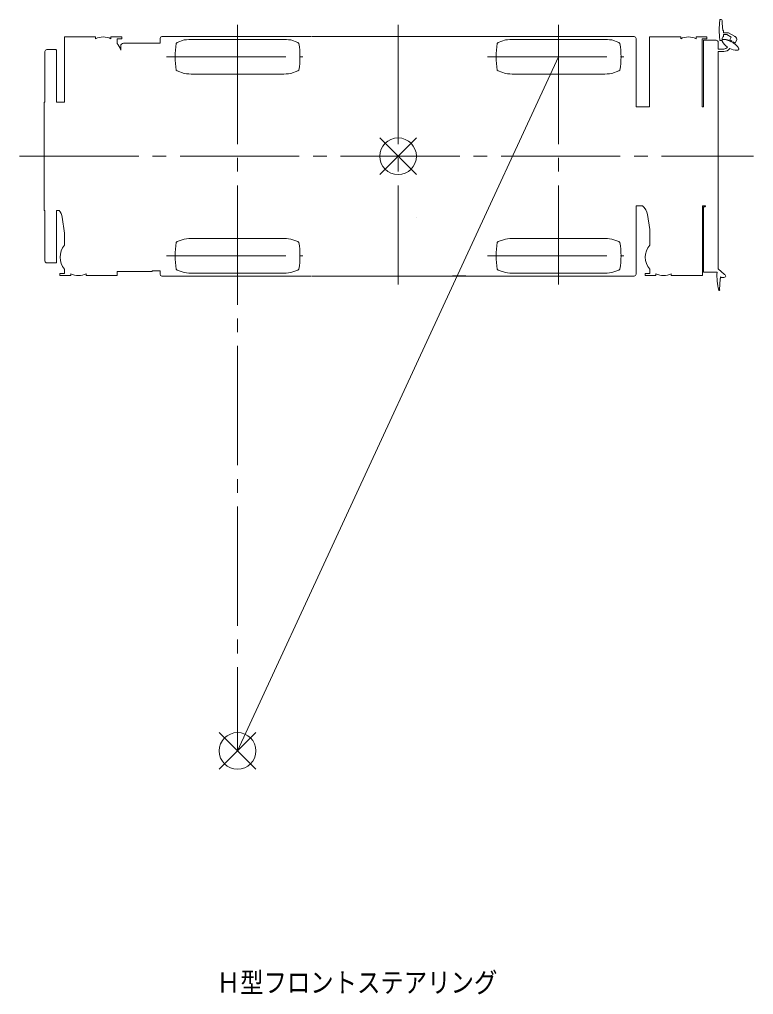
# Model space of a CAD drawing. Units: millimetres on the paper. Extents: x -420 to 420, y -297 to 297.
# Drawn here: x 72.4 to 152.4, y -109.8 to -3.5 of the extents above; entities that cross this region are included whole.
import ezdxf
from ezdxf.enums import TextEntityAlignment as Align

# ---------------------------------------------------------------- set-up
doc = ezdxf.new("R2010")
doc.units = ezdxf.units.MM
doc.linetypes.add('USER2', pattern=[17.5, 13, -1.5, 1.5, -1.5])
doc.layers.add('0-0_0', color=7, linetype='Continuous', lineweight=18)
doc.styles.add('ＭＳ ゴシック', font='')
doc.styles.get('ＭＳ ゴシック').set_extended_font_data('MS Gothic')

msp = doc.modelspace()

# ---------------------------------------------------------------- linework, layer by layer
at = {"layer": '0-0_0', "linetype": 'USER2'}
for p, q in [((96.176, -4.124), (96.176, -83.259)), ((113.676, -4.124), (113.676, -32.415)), ((131.176, -4.124), (131.176, -32.415)), ((88.426, -7.6), (103.286, -7.6)), ((123.426, -7.6), (138.286, -7.6)), ((72.402, -18.45), (152.425, -18.45)), ((88.426, -29.3), (103.286, -29.3)), ((123.426, -29.3), (138.286, -29.3))]:
    msp.add_line(p, q, dxfattribs=at)
at = {"layer": '0-0_0'}
for p, q in [((148.778, -3.545), (148.898, -3.545)), ((148.997, -3.933), (149.097, -4.745)), ((148.998, -3.645), (148.998, -3.935)), ((149.098, -4.745), (149.148, -4.745)), ((149.148, -4.745), (149.148, -5.005)), ((149.148, -5.005), (149.702, -5.005)), ((149.148, -5.185), (149.148, -5.445)), ((149.148, -5.185), (149.514, -5.185)), ((149.514, -5.185), (150.001, -5.467)), ((149.702, -5.005), (150.342, -5.375)), ((77.293, -5.45), (77.293, -12.55)), ((77.293, -5.45), (80.686, -5.45)), ((80.686, -5.45), (80.686, -5.635)), ((82.366, -5.45), (82.366, -5.635)), ((82.366, -5.45), (83.546, -5.45)), ((83.046, -5.67), (83.046, -6.151)), ((83.046, -5.67), (83.546, -5.67)), ((83.546, -5.67), (83.546, -5.45)), ((83.752, -6.13), (87.733, -6.13)), ((87.733, -5.6), (87.733, -6.13)), ((87.932, -5.4), (104.246, -5.4)), ((89.495, -6.15), (89.595, -6.05)), ((89.595, -6.05), (90.371, -5.769)), ((101.007, -5.71), (91.345, -5.71)), ((102.757, -6.05), (101.981, -5.769)), ((102.856, -6.15), (102.756, -6.05)), ((123.059, -5.397), (104.293, -5.397)), ((123.106, -5.4), (139.42, -5.4)), ((124.495, -6.15), (124.595, -6.05)), ((124.595, -6.05), (125.371, -5.769)), ((136.007, -5.71), (126.345, -5.71)), ((137.757, -6.05), (136.981, -5.769)), ((137.856, -6.15), (137.756, -6.05)), ((139.619, -13.05), (139.619, -5.6)), ((141.093, -5.45), (141.093, -13.05)), ((141.093, -5.45), (144.486, -5.45)), ((144.486, -5.45), (144.486, -5.635)), ((146.166, -5.45), (146.166, -5.635)), ((146.166, -5.45), (147.346, -5.45)), ((146.846, -5.67), (147.346, -5.67)), ((146.846, -5.67), (146.846, -13.05)), ((148.353, -5.8), (146.975, -5.8)), ((146.975, -13.05), (146.975, -5.8)), ((147.346, -5.67), (147.346, -5.45)), ((148.576, -6.764), (148.576, -6.023)), ((148.779, -5.845), (148.898, -5.845)), ((149.097, -5.445), (148.997, -5.596)), ((148.998, -5.596), (148.998, -5.745)), ((149.098, -5.445), (149.148, -5.445)), ((150.001, -5.467), (149.835, -5.755)), ((150.05, -5.879), (149.835, -5.755)), ((150.021, -5.979), (150.05, -5.879)), ((150.135, -6.044), (150.207, -5.97)), ((150.423, -6.094), (150.207, -5.97)), ((150.608, -5.774), (150.423, -6.094)), ((75.176, -12.55), (75.176, -7.049)), ((76.376, -6.826), (75.399, -6.826)), ((76.422, -12.55), (76.422, -6.872)), ((83.44, -6.87), (83.44, -6.442)), ((148.576, -6.764), (149.198, -6.764)), ((148.576, -7.036), (149.198, -7.036)), ((148.576, -30.706), (148.576, -7.036)), ((131.176, -7.6), (96.176, -83.259)), ((89.595, -9.149), (89.495, -9.049)), ((90.371, -9.431), (89.596, -9.15)), ((91.371, -9.49), (100.981, -9.49)), ((101.981, -9.431), (102.756, -9.15)), ((102.756, -9.149), (102.856, -9.049)), ((124.595, -9.149), (124.495, -9.049)), ((125.371, -9.431), (124.596, -9.15)), ((126.371, -9.49), (135.981, -9.49)), ((136.981, -9.431), (137.756, -9.15)), ((137.756, -9.149), (137.856, -9.049)), ((75.076, -24.35), (75.076, -12.55)), ((75.076, -12.55), (75.176, -12.55)), ((76.422, -12.55), (77.293, -12.55)), ((141.093, -13.05), (139.619, -13.05)), ((146.975, -13.05), (146.846, -13.05)), ((75.176, -24.35), (75.076, -24.35)), ((75.176, -24.35), (75.176, -29.851)), ((76.724, -24.35), (76.422, -24.35)), ((76.422, -24.35), (76.422, -30.028)), ((140.306, -23.85), (139.619, -23.85)), ((139.619, -31.3), (139.619, -23.85)), ((147.176, -23.85), (146.859, -23.85)), ((146.859, -31.45), (146.859, -23.85)), ((146.976, -31.1), (146.976, -24.02)), ((147.026, -23.97), (147.126, -23.97)), ((147.176, -23.92), (147.176, -23.85)), ((77.306, -26.836), (77.058, -25.099)), ((141.106, -26.446), (140.863, -24.809)), ((141.106, -28.151), (141.106, -26.446)), ((77.306, -28.15), (77.306, -26.836)), ((89.595, -27.75), (90.371, -27.469)), ((101.007, -27.41), (91.345, -27.41)), ((102.757, -27.75), (101.981, -27.469)), ((124.595, -27.75), (125.371, -27.469)), ((136.007, -27.41), (126.345, -27.41)), ((137.757, -27.75), (136.981, -27.469)), ((89.496, -27.85), (89.595, -27.75)), ((102.856, -27.85), (102.756, -27.75)), ((124.495, -27.85), (124.595, -27.75)), ((137.856, -27.85), (137.756, -27.75)), ((76.376, -30.074), (75.399, -30.074)), ((77.306, -31.23), (77.306, -30.75)), ((89.595, -30.85), (89.495, -30.75)), ((102.756, -30.85), (102.856, -30.75)), ((124.595, -30.85), (124.495, -30.75)), ((137.756, -30.85), (137.856, -30.75)), ((141.106, -31.23), (141.106, -30.75)), ((149.266, -31.332), (148.576, -30.706)), ((76.806, -31.23), (76.806, -31.45)), ((77.306, -31.23), (76.806, -31.23)), ((77.986, -31.45), (76.806, -31.45)), ((77.986, -31.45), (77.986, -31.265)), ((79.666, -31.45), (79.666, -31.265)), ((83.059, -31.45), (79.666, -31.45)), ((83.059, -31.45), (83.059, -31)), ((83.059, -31), (86.864, -31)), ((86.864, -30.93), (86.864, -31)), ((86.864, -30.93), (87.733, -30.93)), ((87.733, -30.93), (87.733, -31.3)), ((104.246, -31.5), (87.932, -31.5)), ((90.371, -31.131), (89.596, -30.85)), ((91.371, -31.19), (100.981, -31.19)), ((101.981, -31.131), (102.756, -30.85)), ((104.293, -31.503), (123.106, -31.503)), ((119.606, -31.48), (121.066, -31.48)), ((119.636, -31.503), (121.036, -31.503)), ((123.106, -31.5), (123.106, -31.465)), ((139.42, -31.5), (123.106, -31.5)), ((125.371, -31.131), (124.596, -30.85)), ((126.371, -31.19), (135.981, -31.19)), ((136.981, -31.131), (137.756, -30.85)), ((140.606, -31.23), (140.606, -31.45)), ((141.106, -31.23), (140.606, -31.23)), ((141.786, -31.45), (140.606, -31.45)), ((141.786, -31.45), (141.786, -31.265)), ((143.466, -31.45), (143.466, -31.265)), ((146.859, -31.45), (143.466, -31.45)), ((148.353, -31.1), (146.976, -31.1)), ((148.783, -31.84), (148.722, -32.956)), ((148.783, -31.84), (148.798, -31.817)), ((148.798, -31.817), (148.798, -31.79)), ((148.798, -31.79), (148.813, -31.79)), ((148.843, -31.76), (148.843, -31.601)), ((149.206, -31.647), (148.889, -31.647)), ((148.709, -33.063), (148.69, -33.068))]:
    msp.add_line(p, q, dxfattribs=at)
at = {"layer": '0-0_0', "color": 1}
for p, q in [((111.676, -20.45), (115.676, -16.45)), ((111.676, -16.45), (115.676, -20.45)), ((94.176, -85.259), (98.176, -81.259)), ((94.176, -81.259), (98.176, -85.259))]:
    msp.add_line(p, q, dxfattribs=at)
for centre in [(113.676, -18.45), (96.176, -83.259)]:
    msp.add_circle(centre, 2, dxfattribs=at)
at = {"layer": '0-0_0'}
for centre, radius, start, end in [((154.677, -4.695), 6, 169.92136, 190.07864), ((154.677, -4.695), 6.03, 169.19466, 169.68753), ((148.77, -3.62), 0.025, 169.69828, 270), ((148.779, -3.57), 0.025, 92.93926, 171.04374), ((148.898, -3.645), 0.1, 0, 90), ((81.526, -7.45), 2, 65.15885, 114.82863), ((81.526, -7.45), 2, 16.86304, 40.52681), ((83.756, -6.446), 0.316, 90, 180), ((87.933, -5.6), 0.2, 90, 180), ((97.871, -7.6), 8.5, 170.17788, 189.82192), ((91.371, -14.21), 8.5, 90.17506, 96.75633), ((100.981, -14.21), 8.5, 83.24367, 89.82494), ((94.481, -7.6), 8.5, 350.17808, 9.82212), ((132.871, -7.6), 8.5, 170.17788, 189.82192), ((126.371, -14.21), 8.5, 90.17506, 96.75633), ((135.981, -14.21), 8.5, 83.24367, 89.82494), ((129.481, -7.6), 8.5, 350.17808, 9.82212), ((139.419, -5.6), 0.2, 0, 90), ((145.326, -7.45), 2, 65.15788, 114.82686), ((148.353, -6.023), 0.223, 0, 90), ((154.677, -4.695), 6.03, 190.31261, 190.79786), ((148.77, -5.77), 0.025, 90, 190.30172), ((148.779, -5.82), 0.025, 190.79574, 270), ((148.898, -5.745), 0.1, 270, 0), ((149.363, -5.804), 0.366, 185.23682, 188.42397), ((149.312, -5.868), 0.317, 167.85717, 171.04432), ((149.337, -5.836), 0.338, 177.18614, 180.37328), ((149.392, -5.775), 0.4, 192.04014, 195.22729), ((149.288, -5.902), 0.303, 157.45298, 160.64013), ((149.422, -5.747), 0.436, 197.74648, 200.93362), ((149.267, -5.938), 0.3, 146.47449, 149.66164), ((150.616, -5.081), 1.8, 207.13546, 235.54476), ((149.248, -5.974), 0.307, 135.62281, 138.80996), ((149.231, -6.011), 0.323, 125.55229, 128.73944), ((149.216, -6.05), 0.347, 116.66092, 119.84807), ((149.203, -6.089), 0.378, 109.05772, 112.24487), ((149.192, -6.128), 0.412, 102.65759, 105.84474), ((149.184, -6.169), 0.45, 97.29106, 100.47821), ((149.177, -6.209), 0.49, 92.77498, 95.96213), ((149.173, -6.25), 0.53, 88.94479, 92.13194), ((149.172, -6.291), 0.572, 85.66397, 88.85112), ((149.273, -6.156), 0.438, 93.53929, 97.66906), ((149.268, -6.204), 0.486, 88.46652, 92.59629), ((149.267, -6.253), 0.534, 84.31253, 88.44231), ((149.269, -6.301), 0.583, 80.84945, 84.97922), ((149.274, -6.349), 0.63, 77.91007, 82.03984), ((149.283, -6.397), 0.675, 75.37203, 79.5018), ((149.296, -6.444), 0.718, 73.14501, 77.27478), ((149.311, -6.49), 0.757, 71.16143, 75.2912), ((149.33, -6.535), 0.794, 69.36991, 73.49968), ((149.352, -6.578), 0.828, 67.7307, 71.86047), ((149.378, -6.62), 0.858, 66.21244, 70.34221), ((149.406, -6.659), 0.884, 64.78993, 68.9197), ((149.437, -6.697), 0.905, 63.44244, 67.57221), ((149.47, -6.732), 0.923, 62.15254, 66.28232), ((149.506, -6.765), 0.936, 60.9052, 65.03497), ((149.544, -6.795), 0.945, 59.68703, 63.81681), ((149.667, -6.866), 0.945, 56.18227, 60.31501), ((149.712, -6.884), 0.936, 54.96337, 59.09611), ((149.759, -6.899), 0.923, 53.71532, 57.84806), ((149.806, -6.91), 0.905, 52.42473, 56.55747), ((150.207, -5.813), 0.459, 67.22848, 72.9417), ((149.854, -6.918), 0.884, 51.07654, 55.20928), ((150.242, -5.731), 0.369, 60.19796, 67.3079), ((149.902, -6.923), 0.858, 49.65328, 53.78602), ((150.179, -5.813), 0.472, 31.74505, 58.56658), ((149.951, -6.924), 0.828, 48.1342, 52.26694), ((149.999, -6.921), 0.794, 46.49406, 50.6268), ((150.048, -6.916), 0.758, 44.70144, 48.83418), ((150.415, -5.692), 0.209, 337.09081, 37.53337), ((75.399, -7.049), 0.223, 90, 180), ((76.376, -6.872), 0.046, 0, 90), ((149.198, -6.264), 0.5, 270, 322.96084), ((149.198, -6.264), 0.772, 270, 325.41192), ((150.616, -5.081), 1.8, 244.25278, 269.81932), ((150.096, -6.906), 0.718, 42.71652, 46.84926), ((150.651, -6.319), 0.563, 265.95148, 269.78548), ((150.142, -6.893), 0.675, 40.48781, 44.62055), ((150.648, -6.369), 0.514, 270.08337, 273.91737), ((150.188, -6.877), 0.63, 37.94757, 42.08032), ((150.642, -6.418), 0.466, 275.08598, 278.91998), ((150.233, -6.858), 0.583, 35.00528, 39.13802), ((150.276, -6.835), 0.534, 31.53821, 35.67095), ((150.632, -6.466), 0.419, 281.22181, 285.0558), ((150.317, -6.809), 0.486, 27.37869, 31.51143), ((150.62, -6.514), 0.377, 288.80146, 292.63546), ((150.357, -6.781), 0.438, 22.29812, 26.43086), ((150.293, -6.935), 0.567, 30.48971, 34.3237), ((150.604, -6.561), 0.342, 298.11969, 301.95368), ((150.335, -6.908), 0.518, 26.41452, 30.24852), ((150.585, -6.607), 0.315, 309.28597, 313.11996), ((150.374, -6.878), 0.469, 21.486, 25.31999), ((150.563, -6.651), 0.302, 321.95653, 325.79052), ((150.412, -6.846), 0.423, 15.44607, 19.28007), ((150.538, -6.694), 0.302, 335.19254, 339.02654), ((150.447, -6.811), 0.38, 7.9865, 11.82049), ((150.51, -6.735), 0.317, 347.77546, 351.60945), ((150.48, -6.774), 0.344, 358.80702, 2.64102), ((91.371, -0.99), 8.5, 263.24387, 270), ((100.981, -0.99), 8.5, 270, 276.75613), ((126.371, -0.99), 8.5, 263.24387, 270), ((135.981, -0.99), 8.5, 270, 276.75613), ((75.573, -25.311), 1.5, 8.13109, 39.84721), ((139.379, -25.03), 1.5, 8.44027, 51.85194), ((147.026, -24.02), 0.05, 90, 179.96502), ((147.126, -23.92), 0.05, 270, 0.03498), ((115.645, -25.135), 0.005, 270, 289.98311), ((91.371, -35.91), 8.5, 90.17506, 96.75633), ((100.981, -35.91), 8.5, 83.24367, 89.82494), ((126.371, -35.91), 8.5, 90.17506, 96.75633), ((135.981, -35.91), 8.5, 83.24367, 89.82494), ((78.826, -29.45), 2, 139.46143, 220.53857), ((97.871, -29.3), 8.5, 170.17788, 189.82192), ((94.481, -29.3), 8.5, 350.17808, 9.82212), ((132.871, -29.3), 8.5, 170.17788, 189.82192), ((129.481, -29.3), 8.5, 350.17808, 9.82212), ((142.626, -29.45), 2, 139.47566, 220.52434), ((75.399, -29.851), 0.223, 180, 270), ((76.376, -30.028), 0.046, 270, 0), ((78.826, -29.45), 2, 245.16746, 294.83645), ((87.933, -31.3), 0.2, 180, 270), ((91.371, -22.69), 8.5, 263.24387, 270), ((100.981, -22.69), 8.5, 270, 276.75613), ((126.371, -22.69), 8.5, 263.24387, 270), ((135.981, -22.69), 8.5, 270, 276.75613), ((139.419, -31.3), 0.2, 270, 0), ((142.626, -29.45), 2, 245.15788, 294.82686), ((148.353, -30.877), 0.223, 270, 296.4879), ((154.458, -31.49), 6.02, 176.06547, 194.92333), ((148.813, -31.76), 0.03, 270, 0), ((148.889, -31.601), 0.046, 180, 270), ((149.237, -31.49), 0.16, 258.89261, 79.56026), ((148.68, -33.03), 0.04, 194.91594, 285.3088), ((148.699, -33.025), 0.04, 285.3088, 14.91594), ((154.458, -31.49), 5.92, 194.33876, 194.92205)]:
    msp.add_arc(centre, radius, start, end, dxfattribs=at)

# ---------------------------------------------------------------- texts
at = {"layer": '0-0_0', "style": 'ＭＳ ゴシック', "width": 0.85}
msp.add_text('Ｈ型フロントステアリング', height=2.199, dxfattribs=at).set_placement((93.904, -110.258), align=Align.BOTTOM_LEFT)

doc.saveas('drawing.dxf')
